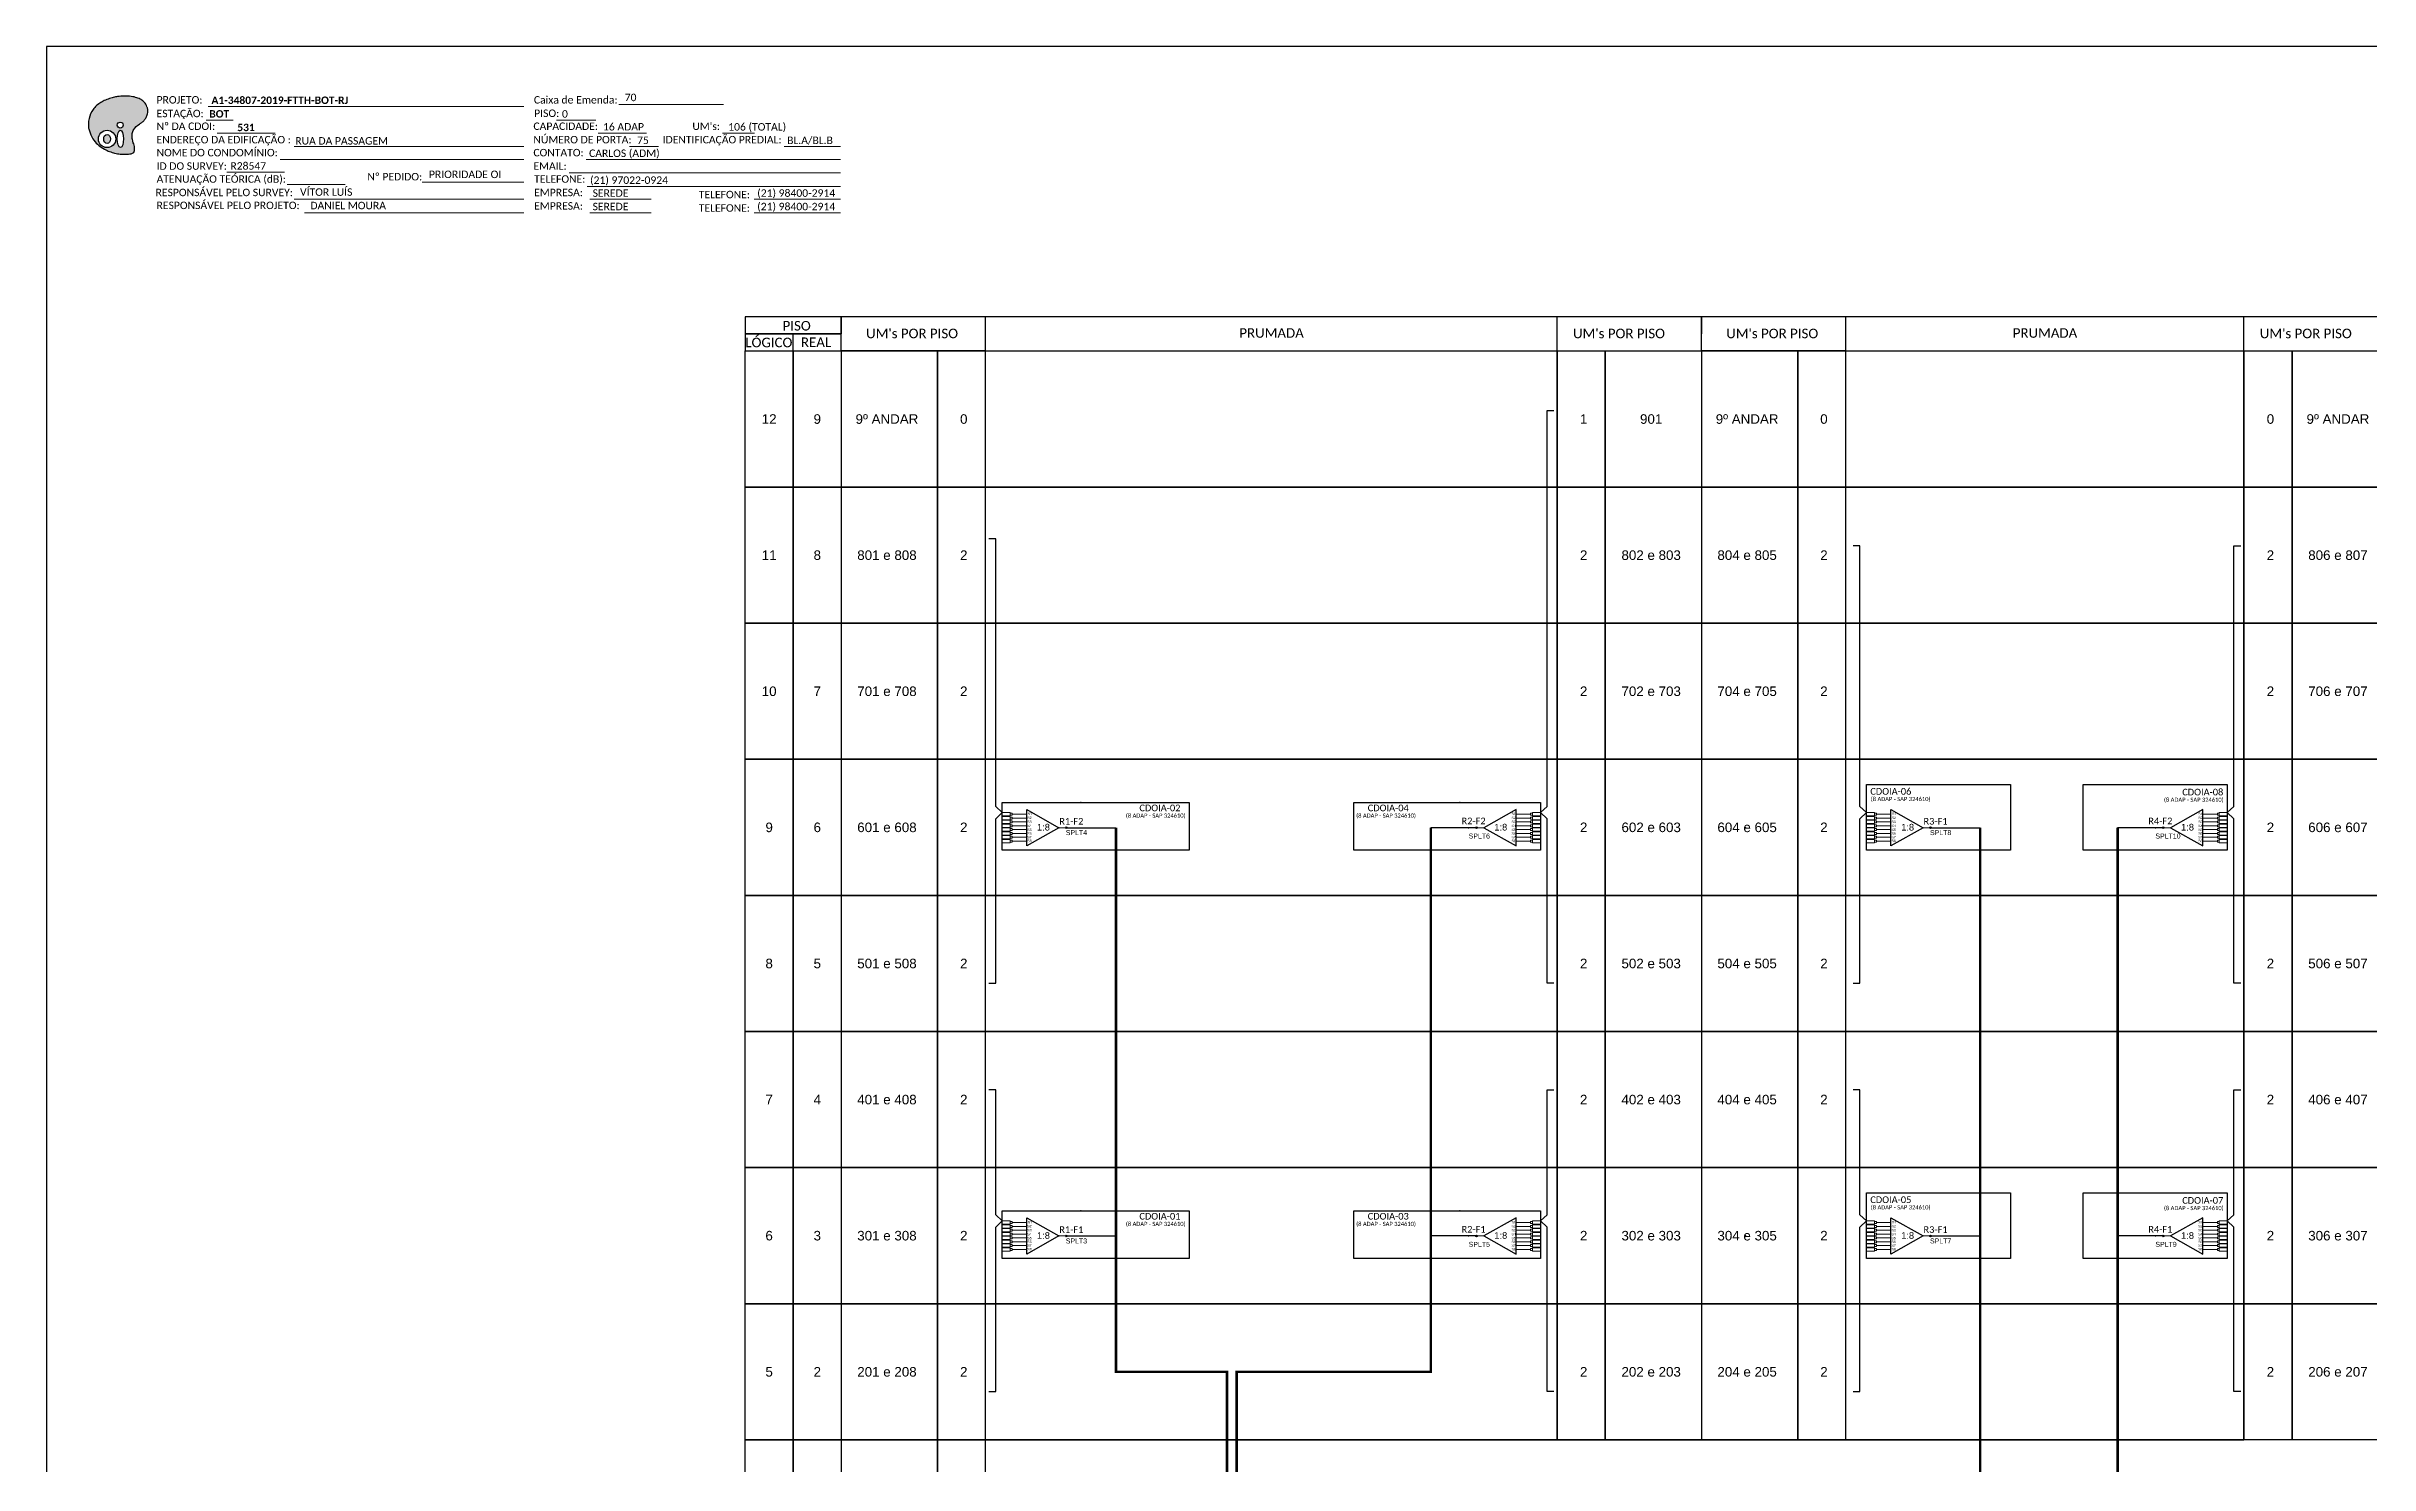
# Model space of a CAD drawing. Extents: x 1774 to 4535, y 448 to 1042.
# Drawn here: x 3696 to 4255, y 701 to 1042 of the extents above; entities that cross this region are included whole.
import ezdxf
from ezdxf.enums import TextEntityAlignment as Align

# ---------------------------------------------------------------- set-up
doc = ezdxf.new("R2010")
doc.units = 0
doc.styles.add('ARIAL', font='')
doc.styles.add('WMF-Calibri0', font='calibri.ttf')
doc.styles.add('WMF-Calibri1', font='calibrib.ttf')
doc.styles.get('ARIAL').set_extended_font_data('Arial')

# ---------------------------------------------------------------- blocks, each defined once
blk = doc.blocks.new('SPLT_1-8_SC-APC_ESQ')
at = {"color": 3, "lineweight": 0}
for points in [[(2.41, -3.02), (0, -3.02)], [(2.41, -4), (0, -4)], [(2.41, -4.17), (0, -4.17)], [(2.41, -5.16), (0, -5.16)], [(2.41, -5.32), (0, -5.32)], [(2.41, -6.31), (0, -6.31)], [(2.41, -6.48), (0, -6.48)], [(2.41, -3.02), (2.41, -4)], [(2.41, -4.17), (2.41, -5.16)], [(2.41, -5.32), (2.41, -6.31)], [(2.41, -6.48), (2.41, -7.46)], [(2.99, -3.51), (7.37, -3.51)], [(7.37, -4.66), (2.99, -4.66)], [(7.37, -5.82), (2.99, -5.82)], [(7.37, -6.97), (2.99, -6.97)], [(2.41, -7.46), (0, -7.46)], [(2.41, -7.63), (0, -7.63)], [(2.41, -8.62), (0, -8.62)], [(2.41, -8.78), (0, -8.78)], [(2.41, -9.77), (0, -9.77)], [(2.41, -9.94), (0, -9.94)], [(2.41, -10.92), (0, -10.92)], [(2.41, -11.09), (0, -11.09)], [(2.41, -12.08), (0, -12.08)], [(2.41, -7.63), (2.41, -8.62)], [(2.41, -8.78), (2.41, -9.77)], [(2.41, -9.94), (2.41, -10.92)], [(2.41, -11.09), (2.41, -12.08)], [(7.37, -8.12), (2.99, -8.12)], [(7.37, -9.28), (2.99, -9.28)], [(7.37, -10.43), (2.99, -10.43)], [(7.37, -11.58), (2.99, -11.58)]]:
    blk.add_lwpolyline(points, dxfattribs=at)
for points in [[(2.99, -3.22), (2.41, -3.22), (2.41, -3.8), (2.99, -3.8)], [(2.99, -4.38), (2.41, -4.38), (2.41, -4.95), (2.99, -4.95)], [(2.99, -5.53), (2.41, -5.53), (2.41, -6.1), (2.99, -6.1)], [(2.99, -6.68), (2.41, -6.68), (2.41, -7.26), (2.99, -7.26)], [(2.99, -7.84), (2.41, -7.84), (2.41, -8.41), (2.99, -8.41)], [(2.99, -8.99), (2.41, -8.99), (2.41, -9.56), (2.99, -9.56)], [(2.99, -10.14), (2.41, -10.14), (2.41, -10.72), (2.99, -10.72)], [(2.99, -11.3), (2.41, -11.3), (2.41, -11.87), (2.99, -11.87)]]:
    blk.add_lwpolyline(points, close=True, dxfattribs=at)
at = {"color": 1}
blk.add_lwpolyline([(7.37, -2.1), (17.04, -7.55), (7.37, -13), (7.37, -2.1)], dxfattribs=at)
at = {"color": 1, "lineweight": 0}
blk.add_lwpolyline([(17.04, -7.55), (19.26, -7.55)], dxfattribs=at)
at = {"color": 1, "style": 'ARIAL'}
for s, height, p in [('S3', 0.75, (7.55, -6.18)), ('S4', 0.75, (7.55, -7.36)), ('S2', 0.75, (7.56, -4.97)), ('S1', 0.75, (7.7, -3.78)), ('1:8', 2, (10.45, -8.4)), ('S5', 0.75, (7.55, -8.57)), ('S6', 0.75, (7.55, -9.69)), ('S7', 0.75, (7.55, -10.78)), ('S8', 0.75, (7.55, -11.9))]:
    blk.add_text(s, height=height, dxfattribs=at).set_placement(p)
blk = doc.blocks.new('A$C415C251F')
at = {"color": 3}
blk.add_point((0, 0), dxfattribs=at)
blk = doc.blocks.new('LEG_CDOIA8_C-SPLT_ESQ')
at = {"color": 3, "extrusion": (0, 0, -1), "xscale": -1, "zscale": -1}
blk.add_blockref('A$C415C251F', (0, 0), dxfattribs=at)
at = {"color": 1, "style": 'WMF-Calibri0', "flags": 4}
blk.add_attdef('MODELO', text='', height=1.5, dxfattribs=at).set_placement((22.54, -4.54), align=Align.CENTER)
blk.add_attdef('CDO', (21.44, -2.61), '', height=2, dxfattribs=at)
at = {"style": 'ARIAL', "flags": 4}
blk.add_attdef('SPLITAGEM', text='', height=1.5, dxfattribs=at).set_placement((18.61, -12.59), align=Align.CENTER)
blk = doc.blocks.new('SPLT_1-8_SC-APC')
at = {"color": 1}
blk.add_lwpolyline([(-7.37, -2.1), (-17.04, -7.55), (-7.37, -13), (-7.37, -2.1)], dxfattribs=at)
at = {"color": 3, "lineweight": 0}
for points in [[(-2.99, -3.51), (-7.37, -3.51)], [(-7.37, -4.66), (-2.99, -4.66)], [(-7.37, -5.82), (-2.99, -5.82)], [(-7.37, -6.97), (-2.99, -6.97)], [(-2.41, -3.02), (-2.41, -4)], [(-2.41, -3.02), (0, -3.02)], [(-2.41, -4), (0, -4)], [(-2.41, -4.17), (-2.41, -5.16)], [(-2.41, -4.17), (0, -4.17)], [(-2.41, -5.16), (0, -5.16)], [(-2.41, -5.32), (-2.41, -6.31)], [(-2.41, -5.32), (0, -5.32)], [(-2.41, -6.31), (0, -6.31)], [(-2.41, -6.48), (-2.41, -7.46)], [(-2.41, -6.48), (0, -6.48)], [(-7.37, -8.12), (-2.99, -8.12)], [(-7.37, -9.28), (-2.99, -9.28)], [(-7.37, -10.43), (-2.99, -10.43)], [(-7.37, -11.58), (-2.99, -11.58)], [(-2.41, -7.46), (0, -7.46)], [(-2.41, -7.63), (-2.41, -8.62)], [(-2.41, -7.63), (0, -7.63)], [(-2.41, -8.62), (0, -8.62)], [(-2.41, -8.78), (-2.41, -9.77)], [(-2.41, -8.78), (0, -8.78)], [(-2.41, -9.77), (0, -9.77)], [(-2.41, -9.94), (-2.41, -10.92)], [(-2.41, -9.94), (0, -9.94)], [(-2.41, -10.92), (0, -10.92)], [(-2.41, -11.09), (-2.41, -12.08)], [(-2.41, -11.09), (0, -11.09)], [(-2.41, -12.08), (0, -12.08)]]:
    blk.add_lwpolyline(points, dxfattribs=at)
for points in [[(-2.99, -3.22), (-2.41, -3.22), (-2.41, -3.8), (-2.99, -3.8)], [(-2.99, -4.38), (-2.41, -4.38), (-2.41, -4.95), (-2.99, -4.95)], [(-2.99, -5.53), (-2.41, -5.53), (-2.41, -6.1), (-2.99, -6.1)], [(-2.99, -6.68), (-2.41, -6.68), (-2.41, -7.26), (-2.99, -7.26)], [(-2.99, -7.84), (-2.41, -7.84), (-2.41, -8.41), (-2.99, -8.41)], [(-2.99, -8.99), (-2.41, -8.99), (-2.41, -9.56), (-2.99, -9.56)], [(-2.99, -10.14), (-2.41, -10.14), (-2.41, -10.72), (-2.99, -10.72)], [(-2.99, -11.3), (-2.41, -11.3), (-2.41, -11.87), (-2.99, -11.87)]]:
    blk.add_lwpolyline(points, close=True, dxfattribs=at)
at = {"color": 1, "lineweight": 0}
blk.add_lwpolyline([(-17.04, -7.55), (-19.26, -7.55)], dxfattribs=at)
at = {"color": 1, "style": 'ARIAL'}
for s, height, p in [('1:8', 2, (-13.91, -8.4)), ('S1', 0.75, (-8.74, -3.78)), ('S2', 0.75, (-8.74, -4.97)), ('S3', 0.75, (-8.74, -6.18)), ('S4', 0.75, (-8.74, -7.36)), ('S5', 0.75, (-8.74, -8.57)), ('S6', 0.75, (-8.74, -9.69)), ('S7', 0.75, (-8.74, -10.78)), ('S8', 0.75, (-8.74, -11.9))]:
    blk.add_text(s, height=height, dxfattribs=at).set_placement(p)
blk = doc.blocks.new('LEG_CDOIA8_C-SPLT_DIR')
at = {"color": 3}
blk.add_blockref('A$C415C251F', (0, 0), dxfattribs=at)
at = {"color": 1, "style": 'WMF-Calibri0', "flags": 4}
blk.add_attdef('CDO', (-26.84, -2.61), '', height=2, dxfattribs=at)
blk.add_attdef('MODELO', text='', height=1.5, dxfattribs=at).set_placement((-22.23, -4.54), align=Align.CENTER)
at = {"style": 'ARIAL', "flags": 4}
blk.add_attdef('SPLITAGEM', text='', height=1.5, dxfattribs=at).set_placement((-18.36, -12.59), align=Align.CENTER)
blk = doc.blocks.new('SPLITTER_')
blk.add_point((0, 0))
at = {"style": 'ARIAL', "flags": 4}
blk.add_attdef('SPLT', (0, -3.26), '', height=1.5, dxfattribs=at)
blk = doc.blocks.new('OI')
h = blk.add_hatch(color=40)
edge = h.paths.add_edge_path()
edge.add_spline(control_points=[(4.35, -0.67), (3.92, -0.99), (3.26, -1.5), (2.81, -2.59), (2.9, -3.5), (3.06, -4.27), (3.31, -4.85), (3.37, -5.39), (3.4, -5.88), (3.2, -6.4), (2.54, -6.61), (1.65, -6.63), (0.55, -6.67), (-0.56, -6.42), (-1.61, -6.14), (-2.77, -5.61), (-3.92, -4.77), (-4.89, -3.7), (-5.34, -2.65), (-5.6, -1.94), (-5.85, -0.96), (-5.71, 0.47), (-5.1, 2.02), (-4.14, 3.02), (-3.3, 3.61), (-2.37, 4.16), (-1.36, 4.44), (-0.56, 4.7), (0.79, 4.85), (2.24, 4.97), (3.79, 4.57), (4.67, 4.21), (5.44, 3.65), (5.76, 2.99), (6.03, 2.21), (6.01, 1.46), (5.72, 0.64), (5.31, 0.08), (4.88, -0.38), (4.51, -0.55), (4.35, -0.67)], knot_values=[0, 0, 0, 0, 1.60434, 2.417191, 3.427595, 4.282808, 4.776746, 5.304182, 5.888771, 6.258406, 6.858137, 7.79129, 8.986195, 10.124242, 11.187857, 12.242908, 13.953784, 15.414161, 16.515391, 17.349188, 17.675853, 19.552021, 21.515531, 22.568638, 23.63245, 24.621084, 25.782718, 26.745347, 27.142653, 29.870543, 31.004649, 31.921532, 32.709589, 33.801391, 34.042471, 35.192333, 35.971461, 36.628871, 37.254359, 37.836911, 37.836911, 37.836911, 37.836911], degree=3, periodic=1)
h.paths.add_polyline_path([(1.13, -0.87, -1), (-0.04, -0.87, -1)], flags=16)
edge = h.paths.add_edge_path(flags=16)
edge.add_ellipse((0.56, -3.59), major_axis=(-0.02, 1.71), ratio=0.361305, start_angle=0, end_angle=360)
h.paths.add_polyline_path([(-0.36, -3.62, -1), (-3.8, -3.62, -1)], flags=16)
edge = h.paths.add_edge_path(flags=0)
edge.add_ellipse((-2.08, -3.62), major_axis=(0, 0.885), ratio=0.758294, start_angle=0, end_angle=360)
at = {"color": 40}
for centre, radius in [((-2.08, -3.62), 1.72), ((0.54, -0.87), 0.587)]:
    blk.add_circle(centre, radius, dxfattribs=at)
blk.add_ellipse((-2.08, -3.62), major_axis=(0, 0.885), ratio=0.758294, start_param=-3.141592653589792, end_param=3.141592653589792, dxfattribs=at)
blk.add_ellipse((0.56, -3.59), major_axis=(-0.02, 1.71), ratio=0.361305, dxfattribs=at)
at = {"color": 40, "start_tangent": (-0.800898, -0.598801), "end_tangent": (-0.800898, -0.598801)}
blk.add_spline([(4.35, -0.67), (3.2, -1.78), (2.9, -2.54), (2.92, -3.55), (3.12, -4.38), (3.28, -4.85), (3.37, -5.37), (3.35, -5.95), (3.2, -6.29), (2.66, -6.55), (1.73, -6.63), (0.54, -6.62), (-0.58, -6.41), (-1.6, -6.11), (-2.56, -5.67), (-3.95, -4.67), (-4.89, -3.56), (-5.37, -2.56), (-5.64, -1.78), (-5.72, -1.46), (-5.63, 0.42), (-4.84, 2.22), (-4.13, 2.99), (-3.27, 3.62), (-2.4, 4.09), (-1.3, 4.47), (-0.37, 4.72), (0.02, 4.77), (2.75, 4.8), (3.85, 4.53), (4.69, 4.16), (5.31, 3.68), (5.85, 2.73), (5.93, 2.5), (5.94, 1.35), (5.67, 0.62), (5.29, 0.08), (4.84, -0.36), (4.35, -0.67)], degree=3, dxfattribs=at)
blk = doc.blocks.new('new block')
at = {"color": 7, "lineweight": 0}
for points in [[(38.89, -14.48), (114.86, -14.48)], [(137.7, -13.99), (162.84, -13.99)], [(38.38, -17.76), (44.92, -17.76)], [(41.04, -20.83), (54.98, -20.83)], [(122.66, -17.72), (132.14, -17.72)], [(132.71, -20.83), (144.33, -20.83)], [(162.65, -20.83), (170.32, -20.83)], [(56.2, -27.18), (114.86, -27.18)], [(59.61, -24.07), (114.86, -24.07)], [(129.82, -27.18), (191.05, -27.18)], [(140.29, -24.07), (147.24, -24.07)], [(177.47, -24.07), (191.02, -24.07)], [(43.36, -30.25), (57.3, -30.25)], [(57.89, -33.21), (71.84, -33.21)], [(90.34, -32.66), (114.84, -32.66)], [(125.78, -30.42), (191.05, -30.42)], [(59.61, -36.77), (114.86, -36.77)], [(130.07, -33.66), (191.05, -33.66)], [(130.68, -36.77), (145.48, -36.77)], [(170.28, -36.77), (191.05, -36.77)], [(62.1, -40.01), (114.86, -40.01)], [(130.68, -40.01), (145.48, -40.01)], [(170.28, -40.01), (191.05, -40.01)]]:
    blk.add_lwpolyline(points, dxfattribs=at)
at = {"color": 7, "xscale": 1.213923925163967, "yscale": 1.213923925163967, "zscale": 1.213923925163967, "rotation": 0.1532896023949059}
blk.add_blockref('OI', (17.09, -17.86), dxfattribs=at)
at = {"color": 7, "lineweight": 0, "style": 'WMF-Calibri0'}
for s, height, p in [('PROJETO:', 1.793, (26.49, -13.74)), ('ESTAÇÃO:', 1.793, (26.49, -17.02)), ('Caixa de Emenda:', 1.7927, (117.25, -13.74)), ('PISO:', 1.793, (117.32, -16.97)), ('Nº DA CDOI:', 1.7927, (26.49, -20.09)), ('ENDEREÇO DA EDIFICAÇÃO :', 1.7927, (26.49, -23.32)), ('CAPACIDADE:', 1.7927, (117.14, -20.09)), ('NÚMERO DE PORTA:', 1.7927, (117.14, -23.32)), ('IDENTIFICAÇÃO PREDIAL:', 1.7927, (148.22, -23.32)), ("UM's:", 1.793, (155.38, -20.09)), ('NOME DO CONDOMÍNIO:', 1.7927, (26.49, -26.44)), ('ID DO SURVEY:', 1.7927, (26.49, -29.67)), ('CONTATO:', 1.793, (117.14, -26.44)), ('EMAIL:', 1.793, (117.14, -29.67)), ('ATENUAÇÃO TEÓRICA (dB):', 1.7927, (26.49, -32.79)), ('Nº PEDIDO:', 1.793, (77.2, -32.23)), ('TELEFONE:', 1.793, (117.32, -32.79)), ('RESPONSÁVEL PELO SURVEY:', 1.7927, (26.25, -36.02)), ('RESPONSÁVEL PELO PROJETO:', 1.7927, (26.49, -39.13)), ('EMPRESA:', 1.793, (117.32, -36.02)), ('EMPRESA:', 1.793, (117.32, -39.26)), ('TELEFONE:', 1.793, (156.92, -36.53)), ('TELEFONE:', 1.793, (156.92, -39.76))]:
    blk.add_text(s, height=height, dxfattribs=at).set_placement(p)
at = {"color": 7, "lineweight": 0, "flags": 8}
for tag, p, style in [('EST', (39.17, -17.11), 'WMF-Calibri1'), ('PROJ', (39.69, -13.83), 'WMF-Calibri1'), ('PISO_PTR', (124.01, -17.12), 'WMF-Calibri0'), ('CEOS-XX', (139.1, -13.15), 'WMF-Calibri0'), ('LOGRADOURO', (59.87, -23.61), 'WMF-Calibri0'), ('CAPAC.', (133.88, -20.21), 'WMF-Calibri0'), ('N°', (142.07, -23.47), 'WMF-Calibri0'), ("UC'S", (164, -20.23), 'WMF-Calibri0'), ('N°PREDIO', (178.17, -23.47), 'WMF-Calibri0'), ('_ID_', (43.62, -29.64), 'WMF-Calibri0'), ('NOME_DO_COND.', (56.46, -26.72), 'WMF-Calibri0'), ('NOME_DO_CONTATO', (130.53, -26.58), 'WMF-Calibri0'), ('O_POTEN', (59.29, -32.38), 'WMF-Calibri0'), ('EMAIL', (126.49, -29.82), 'WMF-Calibri0'), ('TELEFONE', (130.77, -33.06), 'WMF-Calibri0'), ('RES_SURVEY', (61, -35.93), 'WMF-Calibri0'), ('RES_PROJ', (63.49, -39.17), 'WMF-Calibri0'), ('EMP_RESP_SURVEY', (131.38, -36.17), 'WMF-Calibri0'), ('EMP_RESP_PROJ', (131.38, -39.41), 'WMF-Calibri0'), ('CONT_RESP_SURVEY', (170.99, -36.17), 'WMF-Calibri0'), ('CONT_RESP_PROJ', (170.99, -39.41), 'WMF-Calibri0')]:
    blk.add_attdef(tag, p, '', height=1.79, dxfattribs=dict(at, style=style))
at = {"color": 7, "lineweight": 0, "style": 'WMF-Calibri1', "flags": 8}
blk.add_attdef("N° CDO'S", text='', height=1.79, dxfattribs=at).set_placement((48.01, -20.37), align=Align.CENTER)
at = {"style": 'WMF-Calibri0'}
blk.add_attdef('N_PEDIDO', (92, -31.67), '', height=1.8, dxfattribs=at)

msp = doc.modelspace()

# ---------------------------------------------------------------- hatches: boundary and pattern name
h = msp.add_hatch(color=3)
h.dxf.hatch_style = 1
edge = h.paths.add_edge_path()
edge.add_arc((3941.6, 854.24), 0.205, 0, 360)
h = msp.add_hatch(color=3)
h.dxf.hatch_style = 1
edge = h.paths.add_edge_path()
edge.add_arc((4040.29, 854.24), 0.205, 0, 360)
h = msp.add_hatch(color=3)
h.dxf.hatch_style = 1
edge = h.paths.add_edge_path()
edge.add_arc((4149.49, 854.24), 0.205, 0, 360)
h = msp.add_hatch(color=3)
h.dxf.hatch_style = 1
edge = h.paths.add_edge_path()
edge.add_arc((4205.5, 854.24), 0.205, 0, 360)
h = msp.add_hatch(color=3)
h.dxf.hatch_style = 1
edge = h.paths.add_edge_path()
edge.add_arc((3941.6, 756.01), 0.205, 0, 360)
h = msp.add_hatch(color=3)
h.dxf.hatch_style = 1
edge = h.paths.add_edge_path()
edge.add_arc((4040.29, 756.01), 0.205, 0, 360)
h = msp.add_hatch(color=3)
h.dxf.hatch_style = 1
edge = h.paths.add_edge_path()
edge.add_arc((4149.49, 756.01), 0.205, 0, 360)
h = msp.add_hatch(color=3)
h.dxf.hatch_style = 1
edge = h.paths.add_edge_path()
edge.add_arc((4205.5, 756.01), 0.205, 0, 360)

# ---------------------------------------------------------------- linework, layer by layer
for points in [[(3696.27, 448.18), (4534.83, 448.18), (4534.83, 1042.18), (3696.27, 1042.18), (3696.27, 448.18)], [(3875.91, 968.92), (3875.91, 973.03)], [(3887.48, 968.92), (4094.4, 968.92), (4094.4, 977.14), (3887.48, 977.14), (3887.48, 977.14), (3887.48, 973.03)], [(3922.2, 968.92), (3922.2, 977.14)], [(4059.67, 968.92), (4059.67, 977.14)], [(4094.4, 968.92), (4259.61, 968.92), (4259.61, 977.14), (4094.4, 977.14), (4094.4, 977.14), (4094.4, 973.03)], [(4129.12, 968.92), (4129.12, 977.14)], [(4224.88, 968.92), (4224.88, 977.14)], [(3922.2, 674.23), (3922.2, 706.97), (4059.69, 706.97)], [(4059.69, 706.97), (4071.26, 706.97)], [(4071.26, 706.97), (4094.4, 706.97)], [(4117.55, 706.97), (4094.4, 706.97)], [(4129.12, 706.97), (4117.55, 706.97)], [(4129.12, 706.97), (4224.89, 706.97)]]:
    msp.add_lwpolyline(points)
for points in [[(3864.34, 973.03), (3887.48, 973.03), (3887.48, 977.14), (3864.34, 977.14)], [(3864.34, 968.92), (3887.48, 968.92), (3887.48, 973.03), (3864.34, 973.03)], [(3864.34, 968.92), (3875.91, 968.92), (3875.91, 936.18), (3864.34, 936.18)], [(3875.91, 968.92), (3887.48, 968.92), (3887.48, 936.18), (3875.91, 936.18)], [(3910.63, 968.92), (3887.48, 968.92), (3887.48, 936.18), (3910.63, 936.18)], [(3922.2, 968.92), (3910.63, 968.92), (3910.63, 936.18), (3922.2, 936.18)], [(3922.2, 968.92), (4059.69, 968.92), (4059.69, 936.18), (3922.2, 936.18)], [(4059.69, 968.92), (4071.26, 968.92), (4071.26, 936.18), (4059.69, 936.18)], [(4071.26, 968.92), (4094.4, 968.92), (4094.4, 936.18), (4071.26, 936.18)], [(4117.55, 968.92), (4094.4, 968.92), (4094.4, 936.18), (4117.55, 936.18)], [(4129.12, 968.92), (4117.55, 968.92), (4117.55, 936.18), (4129.12, 936.18)], [(4129.12, 968.92), (4224.89, 968.92), (4224.89, 936.18), (4129.12, 936.18)], [(4224.89, 968.92), (4236.47, 968.92), (4236.47, 936.18), (4224.89, 936.18)], [(4236.47, 968.92), (4259.61, 968.92), (4259.61, 936.18), (4236.47, 936.18)], [(3864.34, 936.18), (3875.91, 936.18), (3875.91, 903.43), (3864.34, 903.43)], [(3875.91, 936.18), (3887.48, 936.18), (3887.48, 903.43), (3875.91, 903.43)], [(3910.63, 936.18), (3887.48, 936.18), (3887.48, 903.43), (3910.63, 903.43)], [(3922.2, 936.18), (3910.63, 936.18), (3910.63, 903.43), (3922.2, 903.43)], [(3922.2, 936.18), (4059.69, 936.18), (4059.69, 903.43), (3922.2, 903.43)], [(4059.69, 936.18), (4071.26, 936.18), (4071.26, 903.43), (4059.69, 903.43)], [(4071.26, 936.18), (4094.4, 936.18), (4094.4, 903.43), (4071.26, 903.43)], [(4117.55, 936.18), (4094.4, 936.18), (4094.4, 903.43), (4117.55, 903.43)], [(4129.12, 936.18), (4117.55, 936.18), (4117.55, 903.43), (4129.12, 903.43)], [(4129.12, 936.18), (4224.89, 936.18), (4224.89, 903.43), (4129.12, 903.43)], [(4224.89, 936.18), (4236.47, 936.18), (4236.47, 903.43), (4224.89, 903.43)], [(4236.47, 936.18), (4259.61, 936.18), (4259.61, 903.43), (4236.47, 903.43)], [(3864.34, 903.43), (3875.91, 903.43), (3875.91, 870.69), (3864.34, 870.69)], [(3875.91, 903.43), (3887.48, 903.43), (3887.48, 870.69), (3875.91, 870.69)], [(3910.63, 903.43), (3887.48, 903.43), (3887.48, 870.69), (3910.63, 870.69)], [(3922.2, 903.43), (3910.63, 903.43), (3910.63, 870.69), (3922.2, 870.69)], [(3922.2, 903.43), (4059.69, 903.43), (4059.69, 870.69), (3922.2, 870.69)], [(4059.69, 903.43), (4071.26, 903.43), (4071.26, 870.69), (4059.69, 870.69)], [(4071.26, 903.43), (4094.4, 903.43), (4094.4, 870.69), (4071.26, 870.69)], [(4117.55, 903.43), (4094.4, 903.43), (4094.4, 870.69), (4117.55, 870.69)], [(4129.12, 903.43), (4117.55, 903.43), (4117.55, 870.69), (4129.12, 870.69)], [(4129.12, 903.43), (4224.89, 903.43), (4224.89, 870.69), (4129.12, 870.69)], [(4224.89, 903.43), (4236.47, 903.43), (4236.47, 870.69), (4224.89, 870.69)], [(4236.47, 903.43), (4259.61, 903.43), (4259.61, 870.69), (4236.47, 870.69)], [(3864.34, 870.69), (3875.91, 870.69), (3875.91, 837.95), (3864.34, 837.95)], [(3875.91, 870.69), (3887.48, 870.69), (3887.48, 837.95), (3875.91, 837.95)], [(3910.63, 870.69), (3887.48, 870.69), (3887.48, 837.95), (3910.63, 837.95)], [(3922.2, 870.69), (3910.63, 870.69), (3910.63, 837.95), (3922.2, 837.95)], [(3922.2, 870.69), (4059.69, 870.69), (4059.69, 837.95), (3922.2, 837.95)], [(4059.69, 870.69), (4071.26, 870.69), (4071.26, 837.95), (4059.69, 837.95)], [(4071.26, 870.69), (4094.4, 870.69), (4094.4, 837.95), (4071.26, 837.95)], [(4117.55, 870.69), (4094.4, 870.69), (4094.4, 837.95), (4117.55, 837.95)], [(4129.12, 870.69), (4117.55, 870.69), (4117.55, 837.95), (4129.12, 837.95)], [(4129.12, 870.69), (4224.89, 870.69), (4224.89, 837.95), (4129.12, 837.95)], [(4224.89, 870.69), (4236.47, 870.69), (4236.47, 837.95), (4224.89, 837.95)], [(4236.47, 870.69), (4259.61, 870.69), (4259.61, 837.95), (4236.47, 837.95)], [(3864.34, 837.95), (3875.91, 837.95), (3875.91, 805.2), (3864.34, 805.2)], [(3875.91, 837.95), (3887.48, 837.95), (3887.48, 805.2), (3875.91, 805.2)], [(3910.63, 837.95), (3887.48, 837.95), (3887.48, 805.2), (3910.63, 805.2)], [(3922.2, 837.95), (3910.63, 837.95), (3910.63, 805.2), (3922.2, 805.2)], [(3922.2, 837.95), (4059.69, 837.95), (4059.69, 805.2), (3922.2, 805.2)], [(4059.69, 837.95), (4071.26, 837.95), (4071.26, 805.2), (4059.69, 805.2)], [(4071.26, 837.95), (4094.4, 837.95), (4094.4, 805.2), (4071.26, 805.2)], [(4117.55, 837.95), (4094.4, 837.95), (4094.4, 805.2), (4117.55, 805.2)], [(4129.12, 837.95), (4117.55, 837.95), (4117.55, 805.2), (4129.12, 805.2)], [(4129.12, 837.95), (4224.89, 837.95), (4224.89, 805.2), (4129.12, 805.2)], [(4224.89, 837.95), (4236.47, 837.95), (4236.47, 805.2), (4224.89, 805.2)], [(4236.47, 837.95), (4259.61, 837.95), (4259.61, 805.2), (4236.47, 805.2)], [(3864.34, 805.2), (3875.91, 805.2), (3875.91, 772.46), (3864.34, 772.46)], [(3875.91, 805.2), (3887.48, 805.2), (3887.48, 772.46), (3875.91, 772.46)], [(3910.63, 805.2), (3887.48, 805.2), (3887.48, 772.46), (3910.63, 772.46)], [(3922.2, 805.2), (3910.63, 805.2), (3910.63, 772.46), (3922.2, 772.46)], [(3922.2, 805.2), (4059.69, 805.2), (4059.69, 772.46), (3922.2, 772.46)], [(4059.69, 805.2), (4071.26, 805.2), (4071.26, 772.46), (4059.69, 772.46)], [(4071.26, 805.2), (4094.4, 805.2), (4094.4, 772.46), (4071.26, 772.46)], [(4117.55, 805.2), (4094.4, 805.2), (4094.4, 772.46), (4117.55, 772.46)], [(4129.12, 805.2), (4117.55, 805.2), (4117.55, 772.46), (4129.12, 772.46)], [(4129.12, 805.2), (4224.89, 805.2), (4224.89, 772.46), (4129.12, 772.46)], [(4224.89, 805.2), (4236.47, 805.2), (4236.47, 772.46), (4224.89, 772.46)], [(4236.47, 805.2), (4259.61, 805.2), (4259.61, 772.46), (4236.47, 772.46)], [(3864.34, 772.46), (3875.91, 772.46), (3875.91, 739.71), (3864.34, 739.71)], [(3875.91, 772.46), (3887.48, 772.46), (3887.48, 739.71), (3875.91, 739.71)], [(3910.63, 772.46), (3887.48, 772.46), (3887.48, 739.71), (3910.63, 739.71)], [(3922.2, 772.46), (3910.63, 772.46), (3910.63, 739.71), (3922.2, 739.71)], [(3922.2, 772.46), (4059.69, 772.46), (4059.69, 739.71), (3922.2, 739.71)], [(4059.69, 772.46), (4071.26, 772.46), (4071.26, 739.71), (4059.69, 739.71)], [(4071.26, 772.46), (4094.4, 772.46), (4094.4, 739.71), (4071.26, 739.71)], [(4117.55, 772.46), (4094.4, 772.46), (4094.4, 739.71), (4117.55, 739.71)], [(4129.12, 772.46), (4117.55, 772.46), (4117.55, 739.71), (4129.12, 739.71)], [(4129.12, 772.46), (4224.89, 772.46), (4224.89, 739.71), (4129.12, 739.71)], [(4224.89, 772.46), (4236.47, 772.46), (4236.47, 739.71), (4224.89, 739.71)], [(4236.47, 772.46), (4259.61, 772.46), (4259.61, 739.71), (4236.47, 739.71)], [(3864.34, 739.71), (3875.91, 739.71), (3875.91, 706.97), (3864.34, 706.97)], [(3875.91, 739.71), (3887.48, 739.71), (3887.48, 706.97), (3875.91, 706.97)], [(3910.63, 739.71), (3887.48, 739.71), (3887.48, 706.97), (3910.63, 706.97)], [(3922.2, 739.71), (3910.63, 739.71), (3910.63, 706.97), (3922.2, 706.97)], [(3922.2, 739.71), (4059.69, 739.71), (4059.69, 706.97), (3922.2, 706.97)], [(4059.69, 739.71), (4071.26, 739.71), (4071.26, 706.97), (4059.69, 706.97)], [(4071.26, 739.71), (4094.4, 739.71), (4094.4, 706.97), (4071.26, 706.97)], [(4117.55, 739.71), (4094.4, 739.71), (4094.4, 706.97), (4117.55, 706.97)], [(4129.12, 739.71), (4117.55, 739.71), (4117.55, 706.97), (4129.12, 706.97)], [(4129.12, 739.71), (4224.89, 739.71), (4224.89, 706.97), (4129.12, 706.97)], [(4224.89, 739.71), (4236.47, 739.71), (4236.47, 706.97), (4224.89, 706.97)], [(4236.47, 739.71), (4259.61, 739.71), (4259.61, 706.97), (4236.47, 706.97)], [(3864.34, 706.97), (3875.91, 706.97), (3875.91, 674.23), (3864.34, 674.23)], [(3875.91, 706.97), (3887.48, 706.97), (3887.48, 674.23), (3875.91, 674.23)], [(3910.63, 706.97), (3887.48, 706.97), (3887.48, 674.23), (3910.63, 674.23)], [(3922.2, 706.97), (3910.63, 706.97), (3910.63, 674.23), (3922.2, 674.23)]]:
    msp.add_lwpolyline(points, close=True)
at = {"color": 3}
for points in [[(4058.91, 816.82), (4057.26, 816.82), (4057.26, 856.36), (4055.7, 857.87), (4057.26, 859.37), (4057.27, 954.57), (4058.92, 954.57)], [(3922.97, 816.82), (3924.62, 816.82), (3924.62, 856.36), (3926.19, 857.87), (3924.62, 859.37), (3924.62, 923.71), (3922.97, 923.71)], [(4130.87, 816.82), (4132.52, 816.82), (4132.52, 856.36), (4134.08, 857.87), (4132.52, 859.37), (4132.51, 922.05), (4130.86, 922.05)], [(4224.12, 816.82), (4222.47, 816.82), (4222.47, 856.36), (4220.9, 857.87), (4222.47, 859.37), (4222.48, 922.05), (4224.13, 922.05)], [(4149.49, 854.24), (4161.43, 854.24)], [(3922.97, 718.58), (3924.62, 718.59), (3924.62, 758.13), (3926.19, 759.63), (3924.62, 761.14), (3924.62, 791.14), (3922.97, 791.14)], [(4058.91, 718.58), (4057.26, 718.59), (4057.26, 758.13), (4055.7, 759.63), (4057.26, 761.14), (4057.27, 791.14), (4058.92, 791.14)], [(4130.87, 718.58), (4132.52, 718.59), (4132.52, 758.13), (4134.08, 759.63), (4132.52, 761.14), (4132.51, 791.14), (4130.86, 791.14)], [(4224.12, 718.58), (4222.47, 718.59), (4222.47, 758.13), (4220.9, 759.63), (4222.47, 761.14), (4222.48, 791.14), (4224.13, 791.14)], [(4149.49, 756.01), (4161.43, 756.01)]]:
    msp.add_lwpolyline(points, dxfattribs=at)
at = {"color": 1}
for points in [[(4134.08, 864.65), (4168.73, 864.65), (4168.73, 848.82), (4134.08, 848.82)], [(4186.26, 864.65), (4220.9, 864.65), (4220.9, 848.82), (4186.26, 848.82)], [(3926.19, 860.28), (3971.14, 860.28), (3971.14, 848.82), (3926.19, 848.82)], [(4010.75, 860.28), (4055.7, 860.28), (4055.7, 848.82), (4010.75, 848.82)], [(4134.08, 766.42), (4168.73, 766.42), (4168.73, 750.59), (4134.08, 750.59)], [(4186.26, 766.42), (4220.9, 766.42), (4220.9, 750.59), (4186.26, 750.59)], [(3926.19, 762.05), (3971.14, 762.05), (3971.14, 750.59), (3926.19, 750.59)], [(4010.75, 762.05), (4055.7, 762.05), (4055.7, 750.59), (4010.75, 750.59)]]:
    msp.add_lwpolyline(points, close=True, dxfattribs=at)
at = {"color": 5}
for points in [[(3941.6, 854.24), (3953.54, 854.24)], [(3941.6, 756.01), (3953.54, 756.01)]]:
    msp.add_lwpolyline(points, dxfattribs=at)
at = {"color": 5, "const_width": 0.6}
msp.add_lwpolyline([(3980.27, 569.7), (3980.27, 723.34), (3953.54, 723.34), (3953.54, 854.24)], dxfattribs=at)
at = {"color": 6, "const_width": 0.6}
msp.add_lwpolyline([(3982.58, 569.7), (3982.58, 723.34), (4029.3, 723.34), (4029.3, 854.24)], dxfattribs=at)
at = {"color": 3, "const_width": 0.6}
msp.add_lwpolyline([(3984.89, 569.7), (3984.89, 595.14), (4161.43, 595.14), (4161.43, 854.24)], dxfattribs=at)
at = {"color": 4, "const_width": 0.6}
msp.add_lwpolyline([(3987.2, 569.7), (3987.2, 592.7), (4194.51, 592.7), (4194.51, 854.24)], dxfattribs=at)
at = {"color": 6}
for points in [[(4040.29, 854.24), (4029.3, 854.24)], [(4040.29, 756.01), (4029.3, 756.01)]]:
    msp.add_lwpolyline(points, dxfattribs=at)
at = {"color": 4}
for points in [[(4205.5, 854.24), (4194.51, 854.24)], [(4205.5, 756.01), (4194.51, 756.01)]]:
    msp.add_lwpolyline(points, dxfattribs=at)
at = {"color": 3}
for centre in [(3941.6, 854.24), (4040.29, 854.24), (4149.49, 854.24), (4205.5, 854.24), (3941.6, 756.01), (4040.29, 756.01), (4149.49, 756.01), (4205.5, 756.01)]:
    msp.add_circle(centre, 0.205, dxfattribs=at)
for p in [(3939.82, 854.24), (4105.03, 854.24), (3939.82, 756.01), (4105.03, 756.01)]:
    msp.add_point(p)

# ---------------------------------------------------------------- block references
ref = msp.add_blockref('new block', (3696.27, 1042.18))
ref.add_attrib('PROJ', 'A1-34807-2019-FTTH-BOT-RJ ', (3735.96, 1028.34), dxfattribs={"color": 7, "lineweight": 0, "height": 1.7927, "style": 'WMF-Calibri1', "flags": 8})
ref.add_attrib('EST', 'BOT', (3735.44, 1025.06), dxfattribs={"color": 7, "lineweight": 0, "height": 1.793, "style": 'WMF-Calibri1', "flags": 8})
ref.add_attrib("N° CDO'S", '531', dxfattribs={"color": 7, "lineweight": 0, "height": 1.793, "style": 'WMF-Calibri1', "flags": 8}).set_placement((3744.28, 1021.8), align=Align.CENTER)
ref.add_attrib('LOGRADOURO', 'RUA DA PASSAGEM', (3756.14, 1018.57), dxfattribs={"color": 7, "lineweight": 0, "height": 1.7927, "style": 'WMF-Calibri0', "flags": 8})
ref.add_attrib('_ID_', ' R28547', (3739.89, 1012.54), dxfattribs={"color": 7, "lineweight": 0, "height": 1.793, "style": 'WMF-Calibri0', "flags": 8})
ref.add_attrib('N_PEDIDO', 'PRIORIDADE OI', (3788.27, 1010.51), dxfattribs={"height": 1.8, "style": 'WMF-Calibri0'})
ref.add_attrib('RES_SURVEY', 'VÍTOR LUÍS', (3757.27, 1006.25), dxfattribs={"color": 7, "lineweight": 0, "height": 1.793, "style": 'WMF-Calibri0', "flags": 8})
ref.add_attrib('RES_PROJ', 'DANIEL MOURA', (3759.76, 1003.01), dxfattribs={"color": 7, "lineweight": 0, "height": 1.7927, "style": 'WMF-Calibri0', "flags": 8})
ref.add_attrib('CEOS-XX', '70', (3835.37, 1029.02), dxfattribs={"color": 7, "lineweight": 0, "height": 1.793, "style": 'WMF-Calibri0', "flags": 8})
ref.add_attrib('PISO_PTR', '0', (3820.28, 1025.05), dxfattribs={"color": 7, "lineweight": 0, "height": 1.79, "style": 'WMF-Calibri0', "flags": 8})
ref.add_attrib('CAPAC.', '16 ADAP', (3830.15, 1021.96), dxfattribs={"color": 7, "lineweight": 0, "height": 1.793, "style": 'WMF-Calibri0', "flags": 8})
ref.add_attrib("UC'S", '106 (TOTAL)', (3860.27, 1021.94), dxfattribs={"color": 7, "lineweight": 0, "height": 1.7927, "style": 'WMF-Calibri0', "flags": 8})
ref.add_attrib('N°PREDIO', 'BL.A/BL.B', (3874.44, 1018.7), dxfattribs={"color": 7, "lineweight": 0, "height": 1.793, "style": 'WMF-Calibri0', "flags": 8})
ref.add_attrib('N°', '75', (3838.34, 1018.7), dxfattribs={"color": 7, "lineweight": 0, "height": 1.793, "style": 'WMF-Calibri0', "flags": 8})
ref.add_attrib('NOME_DO_CONTATO', 'CARLOS (ADM)', (3826.8, 1015.59), dxfattribs={"color": 7, "lineweight": 0, "height": 1.7927, "style": 'WMF-Calibri0', "flags": 8})
ref.add_attrib('TELEFONE', '(21) 97022-0924', (3827.04, 1009.12), dxfattribs={"color": 7, "lineweight": 0, "height": 1.7927, "style": 'WMF-Calibri0', "flags": 8})
ref.add_attrib('EMP_RESP_SURVEY', 'SEREDE', (3827.65, 1006.01), dxfattribs={"color": 7, "lineweight": 0, "height": 1.793, "style": 'WMF-Calibri0', "flags": 8})
ref.add_attrib('EMP_RESP_PROJ', 'SEREDE', (3827.65, 1002.77), dxfattribs={"color": 7, "lineweight": 0, "height": 1.793, "style": 'WMF-Calibri0', "flags": 8})
ref.add_attrib('CONT_RESP_PROJ', '(21) 98400-2914', (3867.25, 1002.77), dxfattribs={"color": 7, "lineweight": 0, "height": 1.7927, "style": 'WMF-Calibri0', "flags": 8})
ref.add_attrib('CONT_RESP_SURVEY', '(21) 98400-2914', (3867.25, 1006.01), dxfattribs={"color": 7, "lineweight": 0, "height": 1.7927, "style": 'WMF-Calibri0', "flags": 8})
at = {"xscale": 0.8000000000001819, "yscale": 0.8000000000001819, "zscale": 0.8}
for p in [(3926.19, 860.28), (4134.08, 860.28), (3926.19, 762.05), (4134.08, 762.05)]:
    msp.add_blockref('SPLT_1-8_SC-APC_ESQ', p, dxfattribs=at)
at = {"color": 3}
ref = msp.add_blockref('LEG_CDOIA8_C-SPLT_ESQ', (3945.07, 860.28), dxfattribs=dict(at, xscale=0.8000000000001819, yscale=0.8000000000001819, zscale=0.8))
ref.add_attrib('CDO', 'CDOIA-02', (3959.18, 858.19), dxfattribs={"color": 1, "height": 1.6, "style": 'WMF-Calibri0'})
ref.add_attrib('MODELO', '(8 ADAP - SAP 324610)', dxfattribs={"color": 1, "height": 1, "style": 'WMF-Calibri0'}).set_placement((3963.11, 856.65), align=Align.CENTER)
at = {"color": 1}
ref = msp.add_blockref('LEG_CDOIA8_C-SPLT_DIR', (4036.31, 860.28), dxfattribs=dict(at, xscale=0.8000000000001819, yscale=0.8000000000001819, zscale=0.8))
ref.add_attrib('CDO', 'CDOIA-04', (4014.11, 858.19), dxfattribs={"color": 1, "height": 1.6, "style": 'WMF-Calibri0'})
ref.add_attrib('MODELO', '(8 ADAP - SAP 324610)', dxfattribs={"color": 1, "height": 1, "style": 'WMF-Calibri0'}).set_placement((4018.52, 856.65), align=Align.CENTER)
at = {"color": 3, "xscale": 0.8000000000001819, "yscale": 0.8000000000001819, "zscale": 0.8}
for p in [(4055.7, 860.28), (4220.9, 860.28), (4055.7, 762.05), (4220.9, 762.05)]:
    msp.add_blockref('SPLT_1-8_SC-APC', p, dxfattribs=at)
ref = msp.add_blockref('SPLITTER_', (4038.39, 854.24), dxfattribs=dict(xscale=0.8000000000001819, yscale=0.8000000000001819, zscale=0.8))
ref.add_attrib('SPLT', 'SPLT6', (4038.39, 851.63), dxfattribs={"height": 1.2, "style": 'ARIAL'})
at = {"color": 4}
ref = msp.add_blockref('SPLITTER_', (4203.59, 854.24), dxfattribs=dict(at, xscale=0.8000000000001819, yscale=0.8000000000001819, zscale=0.8))
ref.add_attrib('SPLT', 'SPLT10', (4203.59, 851.63), dxfattribs={"height": 1.2, "style": 'ARIAL'})
at = {"color": 3}
ref = msp.add_blockref('LEG_CDOIA8_C-SPLT_ESQ', (3945.07, 762.05), dxfattribs=dict(at, xscale=0.8000000000001819, yscale=0.8000000000001819, zscale=0.8))
ref.add_attrib('CDO', 'CDOIA-01', (3959.18, 759.96), dxfattribs={"color": 1, "height": 1.6, "style": 'WMF-Calibri0'})
ref.add_attrib('MODELO', '(8 ADAP - SAP 324610)', dxfattribs={"color": 1, "height": 1, "style": 'WMF-Calibri0'}).set_placement((3963.11, 758.42), align=Align.CENTER)
at = {"color": 1}
ref = msp.add_blockref('LEG_CDOIA8_C-SPLT_DIR', (4036.31, 762.05), dxfattribs=dict(at, xscale=0.8000000000001819, yscale=0.8000000000001819, zscale=0.8))
ref.add_attrib('CDO', 'CDOIA-03', (4014.11, 759.96), dxfattribs={"color": 1, "height": 1.6, "style": 'WMF-Calibri0'})
ref.add_attrib('MODELO', '(8 ADAP - SAP 324610)', dxfattribs={"color": 1, "height": 1, "style": 'WMF-Calibri0'}).set_placement((4018.52, 758.42), align=Align.CENTER)
ref = msp.add_blockref('SPLITTER_', (4038.39, 756.01), dxfattribs=dict(xscale=0.8000000000001819, yscale=0.8000000000001819, zscale=0.8))
ref.add_attrib('SPLT', 'SPLT5', (4038.39, 753.4), dxfattribs={"height": 1.2, "style": 'ARIAL'})
at = {"color": 4}
ref = msp.add_blockref('SPLITTER_', (4203.59, 756.01), dxfattribs=dict(at, xscale=0.8000000000001819, yscale=0.8000000000001819, zscale=0.8))
ref.add_attrib('SPLT', 'SPLT9', (4203.59, 753.4), dxfattribs={"height": 1.2, "style": 'ARIAL'})

# ---------------------------------------------------------------- texts
for s, height, style, p in [('  LÓGICO', 2.3, 'WMF-Calibri0', (3862.76, 969.81)), ('     PISO', 2.3, 'WMF-Calibri0', (3869.3, 973.84)), ("UM's POR PISO", 2.3, 'WMF-Calibri0', (3893.44, 971.98)), ('PRUMADA', 2.3, 'WMF-Calibri0', (3983.22, 972.1)), ("UM's POR PISO", 2.3, 'WMF-Calibri0', (4063.5, 971.98)), ("UM's POR PISO", 2.3, 'WMF-Calibri0', (4100.36, 971.98)), ('PRUMADA', 2.3, 'WMF-Calibri0', (4169.28, 972.1)), ("UM's POR PISO", 2.3, 'WMF-Calibri0', (4228.71, 971.98)), ('    REAL', 2.3, 'WMF-Calibri0', (3874.52, 969.87)), ('SPLT4', 1.2, 'ARIAL', (3941.48, 852.45)), ('SPLT8', 1.2, 'ARIAL', (4149.37, 852.45)), ('SPLT3', 1.2, 'ARIAL', (3941.48, 754.22)), ('SPLT7', 1.2, 'ARIAL', (4149.37, 754.22))]:
    msp.add_text(s, height=height, dxfattribs=dict(style=style)).set_placement(p)
at = {"style": 'ARIAL'}
for s, p in [('12', (3870.12, 952.55)), ('9', (3881.7, 952.55)), ('9º ANDAR', (3898.46, 952.55)), ('0', (3916.94, 952.55)), ('1', (4066.06, 952.55)), ('901', (4082.3, 952.55)), ('9º ANDAR', (4105.38, 952.55)), ('0', (4123.86, 952.55)), ('0', (4231.27, 952.55)), ('9º ANDAR', (4247.51, 952.55)), ('11', (3870.12, 919.8)), ('8', (3881.7, 919.8)), ('801 e 808', (3898.46, 919.8)), ('2', (3916.94, 919.8)), ('2', (4066.06, 919.8)), ('802 e 803', (4082.3, 919.8)), ('804 e 805', (4105.38, 919.8)), ('2', (4123.86, 919.8)), ('2', (4231.27, 919.8)), ('806 e 807', (4247.51, 919.8)), ('10', (3870.12, 887.06)), ('7', (3881.7, 887.06)), ('701 e 708', (3898.46, 887.06)), ('2', (3916.94, 887.06)), ('2', (4066.06, 887.06)), ('702 e 703', (4082.3, 887.06)), ('704 e 705', (4105.38, 887.06)), ('2', (4123.86, 887.06)), ('2', (4231.27, 887.06)), ('706 e 707', (4247.51, 887.06)), ('9', (3870.12, 854.32)), ('6', (3881.7, 854.32)), ('601 e 608', (3898.46, 854.32)), ('2', (3916.94, 854.32)), ('2', (4066.06, 854.32)), ('602 e 603', (4082.3, 854.32)), ('604 e 605', (4105.38, 854.32)), ('2', (4123.86, 854.32)), ('2', (4231.27, 854.32)), ('606 e 607', (4247.51, 854.32)), ('8', (3870.12, 821.57)), ('5', (3881.7, 821.57)), ('501 e 508', (3898.46, 821.57)), ('2', (3916.94, 821.57)), ('2', (4066.06, 821.57)), ('502 e 503', (4082.3, 821.57)), ('504 e 505', (4105.38, 821.57)), ('2', (4123.86, 821.57)), ('2', (4231.27, 821.57)), ('506 e 507', (4247.51, 821.57)), ('7', (3870.12, 788.83)), ('4', (3881.7, 788.83)), ('401 e 408', (3898.46, 788.83)), ('2', (3916.94, 788.83)), ('2', (4066.06, 788.83)), ('402 e 403', (4082.3, 788.83)), ('404 e 405', (4105.38, 788.83)), ('2', (4123.86, 788.83)), ('2', (4231.27, 788.83)), ('406 e 407', (4247.51, 788.83)), ('6', (3870.12, 756.09)), ('3', (3881.7, 756.09)), ('301 e 308', (3898.46, 756.09)), ('2', (3916.94, 756.09)), ('2', (4066.06, 756.09)), ('302 e 303', (4082.3, 756.09)), ('304 e 305', (4105.38, 756.09)), ('2', (4123.86, 756.09)), ('2', (4231.27, 756.09)), ('306 e 307', (4247.51, 756.09)), ('5', (3870.12, 723.34)), ('2', (3881.7, 723.34)), ('201 e 208', (3898.46, 723.34)), ('2', (3916.94, 723.34)), ('2', (4066.06, 723.34)), ('202 e 203', (4082.3, 723.34)), ('204 e 205', (4105.38, 723.34)), ('2', (4123.86, 723.34)), ('2', (4231.27, 723.34)), ('206 e 207', (4247.51, 723.34))]:
    msp.add_text(s, height=2.3, dxfattribs=at).set_placement(p, align=Align.MIDDLE_CENTER)
at = {"color": 1, "style": 'WMF-Calibri0'}
for s, p in [('CDOIA-06', (4135.01, 862.17)), ('CDOIA-08', (4210.05, 862)), ('CDOIA-05', (4135.01, 763.94)), ('CDOIA-07', (4210.05, 763.77))]:
    msp.add_text(s, height=1.6, dxfattribs=at).set_placement(p)
for p in [(4142.3, 860.63), (4212.83, 860.46), (4142.3, 762.4), (4212.83, 762.23)]:
    msp.add_text('(8 ADAP - SAP 324610)', height=1, dxfattribs=at).set_placement(p, align=Align.CENTER)
at = {"color": 5, "style": 'WMF-Calibri0'}
for s, p in [('R1-F2', (3939.92, 854.98)), ('R1-F1', (3939.92, 756.75))]:
    msp.add_text(s, height=1.6, dxfattribs=at).set_placement(p)
at = {"color": 6, "style": 'WMF-Calibri0'}
for s, p in [('R2-F2', (4036.68, 855.06)), ('R2-F1', (4036.68, 756.82))]:
    msp.add_text(s, height=1.6, dxfattribs=at).set_placement(p)
at = {"color": 3, "style": 'WMF-Calibri0'}
for p in [(4147.81, 854.98), (4147.81, 756.75)]:
    msp.add_text('R3-F1', height=1.6, dxfattribs=at).set_placement(p)
at = {"color": 4, "style": 'WMF-Calibri0'}
for s, p in [('R4-F2', (4201.89, 855.06)), ('R4-F1', (4201.89, 756.82))]:
    msp.add_text(s, height=1.6, dxfattribs=at).set_placement(p)

doc.saveas('drawing.dxf')
